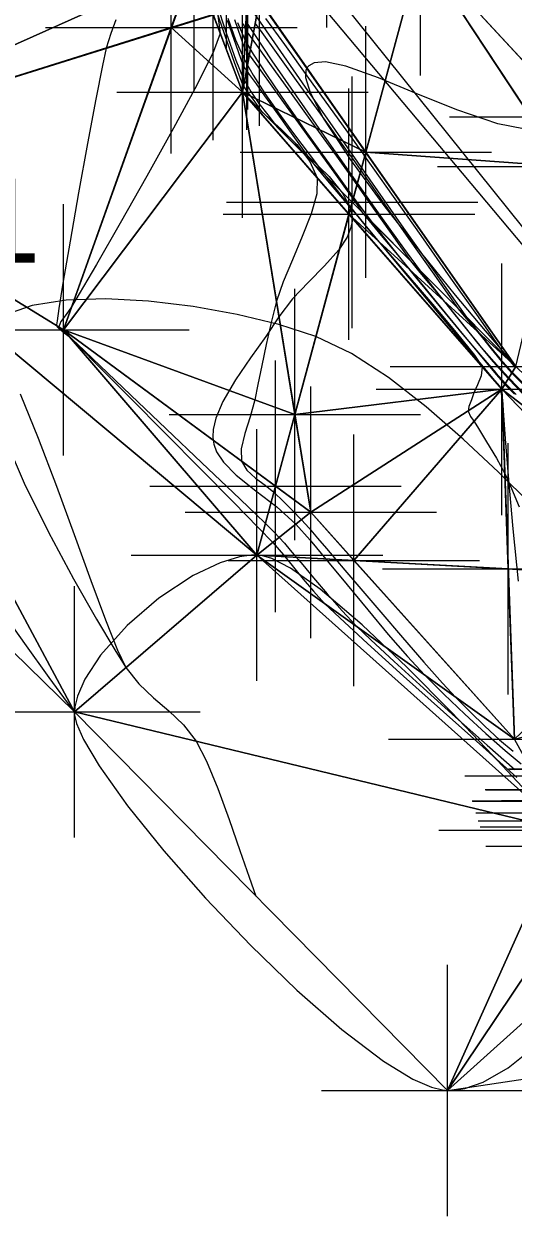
# Model space of a CAD drawing. Header units: metres. Extents: x 7511918 to 7512107, y 4692231 to 4692386.
# Drawn here: x 7511958.15 to 7511969.83, y 4692302.3 to 4692330.75 of the extents above; entities that cross this region are included whole.
import ezdxf

# ---------------------------------------------------------------- set-up
doc = ezdxf.new("R2010")
doc.units = ezdxf.units.M
for name, color, linetype, lineweight in [('E0', 5, 'Continuous', 0), ('E4', 36, 'Continuous', 0), ('germimi  modeli pikat', 1, 'Continuous', 0), ('germimi modeli izo hipse', 11, 'Continuous', 0), ('germimi modeli izo hipse krysore', 11, 'Continuous', 0), ('germimi modeli trek', 1, 'Continuous', 0), ('nr Parcela Fqinje', 251, 'Continuous', 0), ('parcela', 7, 'Continuous', 0), ('terreni  izohipset themelore', 211, 'Continuous', 0), ('terreni  pikat modelit', 133, 'Continuous', 0), ('terreni trek modelit', 132, 'Continuous', 0), ('Themel pllaka o3 ferizaj pikat', 30, 'Continuous', 0), ('vellimi  izo kryesore', 97, 'Continuous', 0), ('vellimi  pikat', 97, 'Continuous', 0), ('vellimi  trek', 97, 'Continuous', 0), ('vellimi izo themelore', 97, 'Continuous', 0)]:
    doc.layers.add(name, color=color, linetype=linetype, lineweight=lineweight)
doc.styles.get("Standard").update_dxf_attribs({"font": 'arial.ttf'})

msp = doc.modelspace()

# ---------------------------------------------------------------- linework, layer by layer
at = {"layer": 'E0'}
msp.add_polyline3d([(7511985.889, 4692348.979, 609.87), (7511990.108, 4692345.718, 609.956), (7511996.919, 4692341.999, 610.017), (7512000.244, 4692339.46, 610.039), (7512009.681, 4692333.572, 610.386), (7511999.649, 4692317.729, 610.097), (7511986.95, 4692324.418, 610.082), (7511983.234, 4692325.844, 609.9), (7511973.892, 4692318.708, 610.159), (7511969.891, 4692322.577, 609.961), (7511963.499, 4692331.704, 610.011), (7511962.987, 4692333.173, 610.029), (7511963.567, 4692334.532, 610.238), (7511974.871, 4692343.519, 610.106), (7511981.143, 4692348.96, 609.888), (7511983.391, 4692350.91, 609.88)], close=True, dxfattribs=at)
at = {"layer": 'E4'}
msp.add_polyline3d([(7511952.192, 4692327.691, 617.257), (7511963.715, 4692318.075, 616.677), (7511971.055, 4692311.509, 616.616), (7511972.176, 4692311.125, 616.665), (7511973.327, 4692311.699, 616.822), (7511973.709, 4692311.391, 616.802), (7511974.168, 4692310.615, 617.123), (7511968.258, 4692305.301, 616.866), (7511959.359, 4692314.333, 617.127), (7511948.645, 4692324.808, 617.106), (7511952.192, 4692327.691, 617.257)], dxfattribs=at)
at = {"layer": 'germimi  modeli pikat', "color": 1, "linetype": 'Continuous', "lineweight": 0}
for p, q in [((7511963.368, 4692328.269, 615.735), (7511963.368, 4692329.969, 615.735)), ((7511962.518, 4692329.119, 615.735), (7511964.218, 4692329.119, 615.735)), ((7511959.097, 4692322.598, 615.979), (7511959.097, 4692324.298, 615.979)), ((7511958.247, 4692323.448, 615.979), (7511959.947, 4692323.448, 615.979)), ((7511969.561, 4692321.179, 613.997), (7511969.561, 4692322.879, 613.997)), ((7511969.041, 4692322.577, 609.961), (7511970.741, 4692322.577, 609.961)), ((7511968.711, 4692322.029, 613.997), (7511970.411, 4692322.029, 613.997)), ((7511965, 4692318.244, 614.36), (7511965, 4692319.944, 614.36)), ((7511964.15, 4692319.094, 614.36), (7511965.85, 4692319.094, 614.36)), ((7511963.715, 4692317.225, 616.677), (7511963.715, 4692318.925, 616.677)), ((7511962.865, 4692318.075, 616.677), (7511964.565, 4692318.075, 616.677)), ((7511959.359, 4692313.483, 617.127), (7511959.359, 4692315.183, 617.127)), ((7511958.509, 4692314.333, 617.127), (7511960.209, 4692314.333, 617.127)), ((7511969.006, 4692313.679, 614.1), (7511970.706, 4692313.679, 614.1)), ((7511968.258, 4692304.451, 616.866), (7511968.258, 4692306.151, 616.866)), ((7511967.408, 4692305.301, 616.866), (7511969.108, 4692305.301, 616.866))]:
    msp.add_line(p, q, dxfattribs=at)
at = {"layer": 'germimi modeli izo hipse', "color": 11, "linetype": 'Continuous', "lineweight": 0}
for points, elevation in [([(7511962.75, 4692331.235), (7511962.979, 4692330.537), (7511963.207, 4692329.885), (7511963.385, 4692329.451), (7511963.565, 4692329.137), (7511963.762, 4692328.852), (7511963.974, 4692328.575), (7511964.198, 4692328.286), (7511964.5, 4692327.982), (7511964.954, 4692327.577), (7511965.436, 4692327.107), (7511965.759, 4692326.709), (7511965.922, 4692326.41), (7511965.978, 4692326.216), (7511965.987, 4692326.121), (7511965.987, 4692326.121), (7511965.985, 4692326.042), (7511965.958, 4692325.887), (7511965.867, 4692325.658), (7511965.667, 4692325.355), (7511965.33, 4692324.975), (7511964.945, 4692324.588), (7511964.564, 4692324.186), (7511964.24, 4692323.76), (7511963.923, 4692323.292), (7511963.56, 4692322.783), (7511963.202, 4692322.257), (7511962.9, 4692321.737), (7511962.732, 4692321.343), (7511962.667, 4692321.067), (7511962.659, 4692320.896), (7511962.667, 4692320.815), (7511962.685, 4692320.721), (7511962.752, 4692320.541), (7511962.913, 4692320.29), (7511963.218, 4692319.978), (7511963.69, 4692319.606), (7511964.191, 4692319.227), (7511964.645, 4692318.813), (7511964.983, 4692318.427), (7511965.399, 4692317.931), (7511965.866, 4692317.364), (7511966.358, 4692316.767), (7511966.847, 4692316.183), (7511967.308, 4692315.651), (7511967.711, 4692315.214), (7511968.172, 4692314.754), (7511968.671, 4692314.275), (7511969.172, 4692313.815), (7511969.633, 4692313.408), (7511970.017, 4692313.092)], 615), ([(7511970.398, 4692328.178), (7511969.462, 4692328.367), (7511968.48, 4692328.696), (7511967.511, 4692329.088), (7511966.611, 4692329.463), (7511965.839, 4692329.741), (7511965.351, 4692329.843), (7511965.08, 4692329.821), (7511964.952, 4692329.75), (7511964.905, 4692329.696), (7511964.878, 4692329.634), (7511964.873, 4692329.465), (7511964.981, 4692329.11), (7511965.308, 4692328.478), (7511965.943, 4692327.504), (7511966.74, 4692326.415), (7511967.605, 4692325.307), (7511968.443, 4692324.278), (7511969.159, 4692323.422), (7511969.659, 4692322.838), (7511969.847, 4692322.621)], 610)]:
    msp.add_lwpolyline(points, dxfattribs=dict(at, elevation=elevation))
at = {"layer": 'germimi modeli izo hipse krysore', "color": 11, "linetype": 'Continuous', "lineweight": 0}
for points, elevation in [([(7511962.771, 4692331.01), (7511962.838, 4692330.52), (7511962.677, 4692330.086), (7511962.279, 4692329.289), (7511961.723, 4692328.256), (7511961.087, 4692327.114), (7511960.448, 4692325.99), (7511959.884, 4692325.011), (7511959.473, 4692324.304), (7511959.293, 4692323.997), (7511959.164, 4692323.816), (7511959.036, 4692323.644), (7511958.984, 4692323.518), (7511959.081, 4692323.399), (7511959.236, 4692323.286), (7511959.451, 4692323.071), (7511959.967, 4692322.553), (7511960.69, 4692321.826), (7511961.524, 4692320.985), (7511962.376, 4692320.125), (7511963.151, 4692319.339), (7511963.754, 4692318.724), (7511964.09, 4692318.373), (7511964.35, 4692318.077), (7511964.588, 4692317.785), (7511964.821, 4692317.497), (7511965.062, 4692317.209), (7511965.328, 4692316.92), (7511965.691, 4692316.575), (7511966.355, 4692315.965), (7511967.215, 4692315.186), (7511968.166, 4692314.331), (7511969.101, 4692313.495), (7511969.916, 4692312.771)], 616), ([(7511963.667, 4692330.97), (7511964.131, 4692330.297), (7511964.793, 4692329.343), (7511965.577, 4692328.216), (7511966.41, 4692327.025), (7511967.215, 4692325.876), (7511967.918, 4692324.876), (7511968.444, 4692324.133), (7511968.717, 4692323.754), (7511968.984, 4692323.407), (7511969.245, 4692323.08), (7511969.513, 4692322.761), (7511969.806, 4692322.436), (7511970.081, 4692322.159)], 611), ([(7511963.019, 4692330.887), (7511963.203, 4692330.37), (7511963.408, 4692329.903), (7511963.623, 4692329.523), (7511963.903, 4692329.091), (7511964.231, 4692328.622), (7511964.589, 4692328.132), (7511964.96, 4692327.638), (7511965.328, 4692327.153), (7511965.716, 4692326.662), (7511966.292, 4692325.955), (7511966.981, 4692325.12), (7511967.709, 4692324.243), (7511968.404, 4692323.41), (7511968.992, 4692322.707), (7511969.335, 4692322.298), (7511969.494, 4692322.109), (7511969.544, 4692322.049), (7511969.55, 4692322.041), (7511969.55, 4692322.041), (7511969.548, 4692322.037), (7511969.533, 4692322.018), (7511969.523, 4692322.005), (7511969.543, 4692321.914), (7511969.57, 4692321.786), (7511969.588, 4692321.524), (7511969.637, 4692320.848), (7511969.715, 4692319.869), (7511969.819, 4692318.699), (7511969.949, 4692317.45)], 614), ([(7511963.247, 4692330.781), (7511963.431, 4692330.354), (7511963.625, 4692330.024), (7511963.959, 4692329.514), (7511964.395, 4692328.874), (7511964.899, 4692328.155), (7511965.434, 4692327.406), (7511965.966, 4692326.678), (7511966.458, 4692326.02), (7511966.954, 4692325.381), (7511967.498, 4692324.703), (7511968.052, 4692324.027), (7511968.581, 4692323.395), (7511969.047, 4692322.846), (7511969.413, 4692322.422), (7511969.643, 4692322.164), (7511969.902, 4692321.902)], 613), ([(7511963.453, 4692330.806), (7511963.652, 4692330.491), (7511964.073, 4692329.868), (7511964.649, 4692329.031), (7511965.316, 4692328.072), (7511966.009, 4692327.085), (7511966.662, 4692326.163), (7511967.21, 4692325.399), (7511967.588, 4692324.887), (7511967.948, 4692324.419), (7511968.307, 4692323.962), (7511968.664, 4692323.52), (7511969.02, 4692323.094), (7511969.374, 4692322.687), (7511969.724, 4692322.3), (7511970.141, 4692321.874)], 612), ([(7511958.063, 4692321.919), (7511958.493, 4692320.866), (7511958.929, 4692319.721), (7511959.355, 4692318.563), (7511959.752, 4692317.471), (7511960.102, 4692316.526), (7511960.387, 4692315.805), (7511960.588, 4692315.389), (7511960.896, 4692315.002), (7511961.248, 4692314.669), (7511961.612, 4692314.354), (7511961.962, 4692314.02), (7511962.266, 4692313.631), (7511962.511, 4692313.155), (7511962.78, 4692312.502), (7511963.053, 4692311.763), (7511963.308, 4692311.028), (7511963.527, 4692310.39), (7511963.689, 4692309.938)], 617)]:
    msp.add_lwpolyline(points, dxfattribs=dict(at, elevation=elevation))
at = {"layer": 'germimi modeli trek', "color": 1, "linetype": 'Continuous', "lineweight": 0}
for points in [[(7511974.871, 4692343.519, 610.106), (7511963.499, 4692331.704, 610.011), (7511969.891, 4692322.577, 609.961)], [(7511959.685, 4692336.574, 617.578), (7511948.645, 4692324.808, 617.106), (7511952.192, 4692327.691, 617.257)], [(7511959.685, 4692336.574, 617.578), (7511952.192, 4692327.691, 617.257), (7511962.213, 4692332.175, 616.313)], [(7511962.213, 4692332.175, 616.313), (7511952.192, 4692327.691, 617.257), (7511959.097, 4692323.448, 615.979)], [(7511963.368, 4692329.119, 615.735), (7511962.213, 4692332.175, 616.313), (7511959.097, 4692323.448, 615.979)], [(7511963.368, 4692329.119, 615.735), (7511963.499, 4692331.704, 610.011), (7511962.213, 4692332.175, 616.313)], [(7511963.368, 4692329.119, 615.735), (7511969.891, 4692322.577, 609.961), (7511963.499, 4692331.704, 610.011)], [(7511963.368, 4692329.119, 615.735), (7511959.097, 4692323.448, 615.979), (7511965, 4692319.094, 614.36)], [(7511969.561, 4692322.029, 613.997), (7511969.891, 4692322.577, 609.961), (7511963.368, 4692329.119, 615.735)], [(7511969.561, 4692322.029, 613.997), (7511963.368, 4692329.119, 615.735), (7511965, 4692319.094, 614.36)], [(7511952.192, 4692327.691, 617.257), (7511948.645, 4692324.808, 617.106), (7511959.359, 4692314.333, 617.127)], [(7511963.715, 4692318.075, 616.677), (7511959.097, 4692323.448, 615.979), (7511952.192, 4692327.691, 617.257)], [(7511952.192, 4692327.691, 617.257), (7511959.359, 4692314.333, 617.127), (7511963.715, 4692318.075, 616.677)], [(7511963.715, 4692318.075, 616.677), (7511965, 4692319.094, 614.36), (7511959.097, 4692323.448, 615.979)], [(7511969.561, 4692322.029, 613.997), (7511973.892, 4692318.708, 610.159), (7511969.891, 4692322.577, 609.961)], [(7511969.561, 4692322.029, 613.997), (7511965, 4692319.094, 614.36), (7511969.856, 4692313.679, 614.1)], [(7511973.892, 4692318.708, 610.159), (7511969.561, 4692322.029, 613.997), (7511976.034, 4692315.292, 613.355)], [(7511976.034, 4692315.292, 613.355), (7511969.561, 4692322.029, 613.997), (7511969.856, 4692313.679, 614.1)], [(7511963.715, 4692318.075, 616.677), (7511969.856, 4692313.679, 614.1), (7511965, 4692319.094, 614.36)], [(7511959.359, 4692314.333, 617.127), (7511971.055, 4692311.509, 616.616), (7511963.715, 4692318.075, 616.677)], [(7511971.055, 4692311.509, 616.616), (7511969.856, 4692313.679, 614.1), (7511963.715, 4692318.075, 616.677)], [(7511959.359, 4692314.333, 617.127), (7511968.258, 4692305.301, 616.866), (7511971.055, 4692311.509, 616.616)], [(7511968.258, 4692305.301, 616.866), (7511972.176, 4692311.125, 616.665), (7511971.055, 4692311.509, 616.616)], [(7511968.258, 4692305.301, 616.866), (7511974.168, 4692310.615, 617.123), (7511972.176, 4692311.125, 616.665)], [(7511997.223, 4692309.646, 617.36), (7511974.168, 4692310.615, 617.123), (7511968.258, 4692305.301, 616.866)]]:
    msp.add_3dface(points, dxfattribs=at)
at = {"layer": 'parcela', "elevation": 609.752}
msp.add_lwpolyline([(7512014.001, 4692331.061), (7512007.601, 4692322.736), (7511996.728, 4692308.593), (7511996.478, 4692308.808), (7511984.225, 4692318.67), (7511979.511, 4692314.209), (7511960.838, 4692336.459), (7511966.627, 4692340.808), (7511982.769, 4692353.148), (7511985.853, 4692355.253), (7512004.361, 4692337.945), (7512007.31, 4692335.187), (7512013.22, 4692331.467), (7512014.001, 4692331.061)], dxfattribs=at)
at = {"layer": 'terreni  izohipset themelore', "color": 211, "linetype": 'Continuous', "lineweight": 0, "elevation": 617}
for points in [[(7511970.261, 4692319.282), (7511969.477, 4692320.049), (7511968.631, 4692320.842), (7511967.748, 4692321.611), (7511966.852, 4692322.308), (7511965.969, 4692322.882), (7511965.122, 4692323.287), (7511964.233, 4692323.573), (7511963.241, 4692323.817), (7511962.191, 4692324.008), (7511961.13, 4692324.136), (7511960.105, 4692324.189), (7511959.163, 4692324.155), (7511958.35, 4692324.025), (7511957.824, 4692323.844)], [(7511957.665, 4692320.943), (7511958.163, 4692319.792), (7511958.742, 4692318.62), (7511959.338, 4692317.51), (7511959.888, 4692316.546), (7511960.326, 4692315.811), (7511960.588, 4692315.389), (7511960.896, 4692315.002), (7511961.248, 4692314.669), (7511961.612, 4692314.354), (7511961.962, 4692314.02), (7511962.266, 4692313.631), (7511962.511, 4692313.155), (7511962.78, 4692312.502), (7511963.053, 4692311.763), (7511963.308, 4692311.028), (7511963.527, 4692310.39), (7511963.689, 4692309.938)]]:
    msp.add_lwpolyline(points, dxfattribs=at)
at = {"layer": 'terreni  pikat modelit', "color": 133, "linetype": 'Continuous', "lineweight": 0}
for p, q in [((7511963.715, 4692317.225, 616.677), (7511963.715, 4692318.925, 616.677)), ((7511962.865, 4692318.075, 616.677), (7511964.565, 4692318.075, 616.677)), ((7511959.359, 4692313.483, 617.127), (7511959.359, 4692315.183, 617.127)), ((7511958.509, 4692314.333, 617.127), (7511960.209, 4692314.333, 617.127)), ((7511968.258, 4692304.451, 616.866), (7511968.258, 4692306.151, 616.866)), ((7511967.408, 4692305.301, 616.866), (7511969.108, 4692305.301, 616.866))]:
    msp.add_line(p, q, dxfattribs=at)
at = {"layer": 'terreni trek modelit', "color": 132, "linetype": 'Continuous', "lineweight": 0}
for points in [[(7511959.685, 4692336.574, 617.578), (7511951.545, 4692327.899, 617.23), (7511952.192, 4692327.691, 617.257)], [(7511967.613, 4692332.517, 617.572), (7511959.685, 4692336.574, 617.578), (7511952.192, 4692327.691, 617.257)], [(7511974.176, 4692335.037, 618.81), (7511967.613, 4692332.517, 617.572), (7511979.964, 4692319.184, 617.566)], [(7511967.613, 4692332.517, 617.572), (7511952.192, 4692327.691, 617.257), (7511963.715, 4692318.075, 616.677)], [(7511967.613, 4692332.517, 617.572), (7511963.715, 4692318.075, 616.677), (7511977.643, 4692317.311, 617.22)], [(7511967.613, 4692332.517, 617.572), (7511977.643, 4692317.311, 617.22), (7511979.964, 4692319.184, 617.566)], [(7511959.359, 4692314.333, 617.127), (7511952.192, 4692327.691, 617.257), (7511948.645, 4692324.808, 617.106)], [(7511959.359, 4692314.333, 617.127), (7511963.715, 4692318.075, 616.677), (7511952.192, 4692327.691, 617.257)], [(7511959.359, 4692314.333, 617.127), (7511971.055, 4692311.509, 616.616), (7511963.715, 4692318.075, 616.677)], [(7511977.643, 4692317.311, 617.22), (7511963.715, 4692318.075, 616.677), (7511971.055, 4692311.509, 616.616)], [(7511968.258, 4692305.301, 616.866), (7511971.055, 4692311.509, 616.616), (7511959.359, 4692314.333, 617.127)], [(7511968.258, 4692305.301, 616.866), (7511972.176, 4692311.125, 616.665), (7511971.055, 4692311.509, 616.616)], [(7511968.258, 4692305.301, 616.866), (7511974.168, 4692310.615, 617.123), (7511972.176, 4692311.125, 616.665)]]:
    msp.add_3dface(points, dxfattribs=at)
at = {"layer": 'Themel pllaka o3 ferizaj pikat', "elevation": 609.752, "flags": 128}
msp.add_lwpolyline([(7512009.128, 4692333.136), (7511999.067, 4692317.853), (7511996.7, 4692314.26), (7511986.973, 4692320.665, 0.158744), (7511982.972, 4692321.761, 0.158634), (7511979.093, 4692320.292), (7511976.341, 4692318.082), (7511974.776, 4692320.031), (7511963.942, 4692333.519), (7511984.035, 4692349.657)], format="xyb", close=True, dxfattribs=at)
at = {"layer": 'vellimi  izo kryesore', "color": 97, "linetype": 'Continuous', "lineweight": 0}
for points, elevation in [([(7511962.752, 4692331.044), (7511962.863, 4692330.724), (7511963.015, 4692330.288), (7511963.173, 4692329.836), (7511963.305, 4692329.468), (7511963.376, 4692329.285), (7511963.465, 4692329.152), (7511963.564, 4692329.024), (7511963.639, 4692328.918), (7511963.729, 4692328.79), (7511963.826, 4692328.66), (7511963.99, 4692328.507), (7511964.301, 4692328.229), (7511964.663, 4692327.868), (7511964.98, 4692327.468), (7511965.155, 4692327.073), (7511965.14, 4692326.694), (7511965.006, 4692326.214), (7511964.797, 4692325.676), (7511964.56, 4692325.121), (7511964.339, 4692324.593), (7511964.18, 4692324.133), (7511964.05, 4692323.621), (7511963.933, 4692323.097), (7511963.829, 4692322.594), (7511963.738, 4692322.143), (7511963.663, 4692321.778), (7511963.551, 4692321.376), (7511963.423, 4692320.973), (7511963.335, 4692320.607), (7511963.342, 4692320.317), (7511963.471, 4692320.099), (7511963.679, 4692319.913), (7511963.912, 4692319.743), (7511964.12, 4692319.575), (7511964.345, 4692319.355), (7511964.558, 4692319.143), (7511964.776, 4692318.916), (7511964.958, 4692318.714), (7511965.16, 4692318.479), (7511965.375, 4692318.227), (7511965.593, 4692317.972), (7511965.815, 4692317.714), (7511966.192, 4692317.271), (7511966.669, 4692316.712), (7511967.19, 4692316.106), (7511967.7, 4692315.519), (7511968.142, 4692315.02), (7511968.461, 4692314.677), (7511968.803, 4692314.332), (7511969.153, 4692313.988), (7511969.498, 4692313.668), (7511969.828, 4692313.393)], -2), ([(7511960.346, 4692330.847), (7511960.227, 4692330.519), (7511960.12, 4692330.172), (7511960.027, 4692329.754), (7511959.87, 4692328.949), (7511959.673, 4692327.892), (7511959.46, 4692326.718), (7511959.256, 4692325.562), (7511959.084, 4692324.559), (7511958.986, 4692323.956), (7511958.944, 4692323.666), (7511958.934, 4692323.567), (7511958.934, 4692323.548), (7511958.948, 4692323.519), (7511958.992, 4692323.47), (7511959.08, 4692323.408), (7511959.206, 4692323.321), (7511959.43, 4692323.109), (7511959.965, 4692322.6), (7511960.707, 4692321.892), (7511961.552, 4692321.085), (7511962.399, 4692320.276), (7511963.145, 4692319.564), (7511963.685, 4692319.048), (7511963.917, 4692318.825), (7511964.03, 4692318.715), (7511964.137, 4692318.609), (7511964.245, 4692318.496), (7511964.369, 4692318.357), (7511964.509, 4692318.193), (7511964.654, 4692318.023), (7511964.807, 4692317.841), (7511965.065, 4692317.53), (7511965.39, 4692317.146), (7511965.744, 4692316.743), (7511966.088, 4692316.376), (7511966.428, 4692316.051), (7511966.988, 4692315.534), (7511967.69, 4692314.896), (7511968.455, 4692314.207), (7511969.207, 4692313.538), (7511969.865, 4692312.958)], -1), ([(7511963.002, 4692330.839), (7511963.163, 4692330.386), (7511963.323, 4692329.934), (7511963.399, 4692329.724), (7511963.43, 4692329.679), (7511963.463, 4692329.635), (7511963.532, 4692329.539), (7511963.693, 4692329.314), (7511963.895, 4692329.034), (7511964.084, 4692328.771), (7511964.283, 4692328.49), (7511964.528, 4692328.142), (7511964.79, 4692327.776), (7511965.039, 4692327.444), (7511965.28, 4692327.143), (7511965.527, 4692326.85), (7511965.757, 4692326.582), (7511965.95, 4692326.356), (7511966.161, 4692326.101), (7511966.363, 4692325.858), (7511966.574, 4692325.603), (7511966.834, 4692325.299), (7511967.316, 4692324.742), (7511967.9, 4692324.061), (7511968.469, 4692323.385), (7511968.905, 4692322.844), (7511969.09, 4692322.569), (7511969.067, 4692322.354), (7511968.974, 4692322.134), (7511968.892, 4692321.948), (7511968.831, 4692321.782), (7511968.773, 4692321.623), (7511968.752, 4692321.508), (7511968.811, 4692321.383), (7511968.896, 4692321.261), (7511968.997, 4692321.098), (7511969.194, 4692320.778), (7511969.426, 4692320.385), (7511969.633, 4692320.004), (7511969.789, 4692319.665), (7511969.974, 4692319.227)], -3), ([(7511963.176, 4692330.849), (7511963.33, 4692330.413), (7511963.421, 4692330.164), (7511963.475, 4692330.086), (7511963.532, 4692330.01), (7511963.615, 4692329.893), (7511963.809, 4692329.624), (7511964.068, 4692329.263), (7511964.348, 4692328.874), (7511964.604, 4692328.519), (7511964.888, 4692328.124), (7511965.238, 4692327.636), (7511965.587, 4692327.151), (7511965.866, 4692326.763), (7511966.007, 4692326.567), (7511966.12, 4692326.404), (7511966.236, 4692326.243), (7511966.392, 4692326.051), (7511966.682, 4692325.702), (7511967.03, 4692325.284), (7511967.363, 4692324.883), (7511967.649, 4692324.535), (7511968.061, 4692324.032), (7511968.533, 4692323.457), (7511968.997, 4692322.894), (7511969.386, 4692322.43), (7511969.632, 4692322.147), (7511969.859, 4692321.917)], -4), ([(7511963.669, 4692330.759), (7511963.827, 4692330.539), (7511964.17, 4692330.063), (7511964.61, 4692329.45), (7511965.061, 4692328.824), (7511965.434, 4692328.305), (7511965.643, 4692328.014), (7511965.829, 4692327.756), (7511966.007, 4692327.509), (7511966.192, 4692327.251), (7511966.421, 4692326.925), (7511966.849, 4692326.317), (7511967.374, 4692325.57), (7511967.895, 4692324.831), (7511968.31, 4692324.244), (7511968.519, 4692323.953), (7511968.659, 4692323.778), (7511968.797, 4692323.614), (7511968.942, 4692323.443), (7511969.093, 4692323.254), (7511969.303, 4692322.991), (7511969.546, 4692322.696), (7511969.794, 4692322.415), (7511970.1, 4692322.111)], -6), ([(7511963.922, 4692330.877), (7511964.369, 4692330.256), (7511964.947, 4692329.452), (7511965.526, 4692328.647), (7511965.975, 4692328.023), (7511966.163, 4692327.762), (7511966.223, 4692327.677), (7511966.284, 4692327.593), (7511966.479, 4692327.317), (7511966.964, 4692326.63), (7511967.621, 4692325.697), (7511968.336, 4692324.684), (7511968.992, 4692323.755), (7511969.472, 4692323.075), (7511969.66, 4692322.808), (7511969.696, 4692322.765), (7511969.731, 4692322.723), (7511969.792, 4692322.647), (7511969.875, 4692322.55)], -7)]:
    msp.add_lwpolyline(points, dxfattribs=dict(at, elevation=elevation))
at = {"layer": 'vellimi  pikat', "color": 97, "linetype": 'Continuous', "lineweight": 0}
for p, q in [((7511965.381, 4692330.659, -7.547), (7511965.381, 4692336.659, -7.547)), ((7511962.987, 4692330.173, -7.503), (7511962.987, 4692336.173, -7.503)), ((7511967.613, 4692329.517, -7.549), (7511967.613, 4692335.517, -7.549)), ((7511962.213, 4692329.175, -1.183), (7511962.213, 4692335.175, -1.183)), ((7511963.499, 4692328.704, -7.489), (7511963.499, 4692334.704, -7.489)), ((7511963.772, 4692328.315, -7.485), (7511963.772, 4692334.315, -7.485)), ((7511963.475, 4692328.222, -6.409), (7511963.475, 4692334.222, -6.409)), ((7511962.669, 4692327.97, -1.386), (7511962.669, 4692333.97, -1.386)), ((7511961.671, 4692327.658, -1.196), (7511961.671, 4692333.658, -1.196)), ((7511963.368, 4692326.119, -1.623), (7511963.368, 4692332.119, -1.623)), ((7511958.671, 4692330.658, -1.196), (7511964.671, 4692330.658, -1.196)), ((7511966.31, 4692324.69, -7.284), (7511966.31, 4692330.69, -7.284)), ((7511965.987, 4692323.492, -3.782), (7511965.987, 4692329.492, -3.782)), ((7511965.91, 4692323.208, -2.16), (7511965.91, 4692329.208, -2.16)), ((7511960.368, 4692329.119, -1.623), (7511966.368, 4692329.119, -1.623)), ((7511968.307, 4692328.53, -7.568), (7511974.307, 4692328.53, -7.568)), ((7511963.31, 4692327.69, -7.284), (7511969.31, 4692327.69, -7.284)), ((7511968.025, 4692327.345, -7.458), (7511974.025, 4692327.345, -7.458)), ((7511959.097, 4692320.448, -1.024), (7511959.097, 4692326.448, -1.024)), ((7511962.987, 4692326.492, -3.782), (7511968.987, 4692326.492, -3.782)), ((7511962.91, 4692326.208, -2.16), (7511968.91, 4692326.208, -2.16)), ((7511969.561, 4692319.029, -3.125), (7511969.561, 4692325.029, -3.125)), ((7511964.62, 4692318.428, -2.205), (7511964.62, 4692324.428, -2.205)), ((7511956.097, 4692323.448, -1.024), (7511962.097, 4692323.448, -1.024)), ((7511964.158, 4692316.715, -2.188), (7511964.158, 4692322.715, -2.188)), ((7511966.891, 4692322.577, -7.202), (7511972.891, 4692322.577, -7.202)), ((7511965, 4692316.094, -2.422), (7511965, 4692322.094, -2.422)), ((7511966.561, 4692322.029, -3.125), (7511972.561, 4692322.029, -3.125)), ((7511961.62, 4692321.428, -2.205), (7511967.62, 4692321.428, -2.205)), ((7511963.715, 4692315.075), (7511963.715, 4692321.075)), ((7511966.028, 4692314.948, -2.462), (7511966.028, 4692320.948, -2.462)), ((7511969.712, 4692314.746, -2.861), (7511969.712, 4692320.746, -2.861)), ((7511961.158, 4692319.715, -2.188), (7511967.158, 4692319.715, -2.188)), ((7511962, 4692319.094, -2.422), (7511968, 4692319.094, -2.422)), ((7511960.715, 4692318.075), (7511966.715, 4692318.075)), ((7511963.028, 4692317.948, -2.462), (7511969.028, 4692317.948, -2.462)), ((7511966.712, 4692317.746, -2.861), (7511972.712, 4692317.746, -2.861)), ((7511959.359, 4692311.333), (7511959.359, 4692317.333)), ((7511956.359, 4692314.333), (7511962.359, 4692314.333)), ((7511966.856, 4692313.679, -2.588), (7511972.856, 4692313.679, -2.588)), ((7511969.72, 4692312.976, -2.608), (7511975.72, 4692312.976, -2.608)), ((7511968.674, 4692312.806, -2.228), (7511974.674, 4692312.806, -2.228)), ((7511969.528, 4692312.806, -2.418), (7511975.528, 4692312.806, -2.418)), ((7511969.561, 4692312.807, -2.449), (7511975.561, 4692312.807, -2.449)), ((7511969.749, 4692312.969, -2.636), (7511975.749, 4692312.969, -2.636)), ((7511969.159, 4692312.481, -1.545), (7511975.159, 4692312.481, -1.545)), ((7511969.173, 4692312.472, -1.544), (7511975.173, 4692312.472, -1.544)), ((7511968.852, 4692312.211, -1.431), (7511974.852, 4692312.211, -1.431)), ((7511968.855, 4692312.199, -1.427), (7511974.855, 4692312.199, -1.427)), ((7511969.549, 4692312.22, -0.974), (7511975.549, 4692312.22, -0.974)), ((7511968.936, 4692311.928, -1.04), (7511974.936, 4692311.928, -1.04)), ((7511968.995, 4692311.733, -0.802), (7511974.995, 4692311.733, -0.802)), ((7511969.037, 4692311.591, -0.644), (7511975.037, 4692311.591, -0.644)), ((7511968.055, 4692311.509), (7511974.055, 4692311.509)), ((7511969.176, 4692311.125), (7511975.176, 4692311.125)), ((7511968.258, 4692302.301), (7511968.258, 4692308.301)), ((7511965.258, 4692305.301), (7511971.258, 4692305.301))]:
    msp.add_line(p, q, dxfattribs=at)
at = {"layer": 'vellimi  trek', "color": 97, "linetype": 'Continuous', "lineweight": 0}
for points in [[(7511959.685, 4692336.574), (7511951.545, 4692327.899), (7511952.192, 4692327.691)], [(7511952.192, 4692327.691), (7511962.213, 4692332.175, -1.183), (7511959.685, 4692336.574)], [(7511972.721, 4692334.478, -8.492), (7511967.613, 4692332.517, -7.549), (7511971.307, 4692328.53, -7.568)], [(7511963.772, 4692331.315, -7.485), (7511966.31, 4692327.69, -7.284), (7511967.613, 4692332.517, -7.549)], [(7511971.025, 4692327.345, -7.458), (7511967.613, 4692332.517, -7.549), (7511966.31, 4692327.69, -7.284)], [(7511971.025, 4692327.345, -7.458), (7511971.307, 4692328.53, -7.568), (7511967.613, 4692332.517, -7.549)], [(7511952.192, 4692327.691), (7511961.671, 4692330.658, -1.196), (7511962.213, 4692332.175, -1.183)], [(7511962.213, 4692332.175, -1.183), (7511961.671, 4692330.658, -1.196), (7511962.669, 4692330.97, -1.386)], [(7511963.368, 4692329.119, -1.623), (7511963.475, 4692331.222, -6.409), (7511962.669, 4692330.97, -1.386)], [(7511963.368, 4692329.119, -1.623), (7511966.31, 4692327.69, -7.284), (7511963.772, 4692331.315, -7.485)], [(7511963.368, 4692329.119, -1.623), (7511963.772, 4692331.315, -7.485), (7511963.475, 4692331.222, -6.409)], [(7511963.368, 4692329.119, -1.623), (7511962.669, 4692330.97, -1.386), (7511961.671, 4692330.658, -1.196)], [(7511959.097, 4692323.448, -1.024), (7511961.671, 4692330.658, -1.196), (7511952.192, 4692327.691)], [(7511963.368, 4692329.119, -1.623), (7511961.671, 4692330.658, -1.196), (7511959.097, 4692323.448, -1.024)], [(7511964.62, 4692321.428, -2.205), (7511963.368, 4692329.119, -1.623), (7511959.097, 4692323.448, -1.024)], [(7511963.368, 4692329.119, -1.623), (7511965.987, 4692326.492, -3.782), (7511966.31, 4692327.69, -7.284)], [(7511963.368, 4692329.119, -1.623), (7511965.91, 4692326.208, -2.16), (7511965.987, 4692326.492, -3.782)], [(7511964.62, 4692321.428, -2.205), (7511965.91, 4692326.208, -2.16), (7511963.368, 4692329.119, -1.623)], [(7511952.192, 4692327.691), (7511948.645, 4692324.808), (7511959.359, 4692314.333)], [(7511952.192, 4692327.691), (7511959.359, 4692314.333), (7511963.715, 4692318.075)], [(7511963.715, 4692318.075), (7511959.097, 4692323.448, -1.024), (7511952.192, 4692327.691)], [(7511969.891, 4692322.577, -7.202), (7511966.31, 4692327.69, -7.284), (7511965.987, 4692326.492, -3.782)], [(7511969.891, 4692322.577, -7.202), (7511971.025, 4692327.345, -7.458), (7511966.31, 4692327.69, -7.284)], [(7511969.891, 4692322.577, -7.202), (7511965.987, 4692326.492, -3.782), (7511965.91, 4692326.208, -2.16)], [(7511969.561, 4692322.029, -3.125), (7511965.91, 4692326.208, -2.16), (7511964.62, 4692321.428, -2.205)], [(7511969.561, 4692322.029, -3.125), (7511969.891, 4692322.577, -7.202), (7511965.91, 4692326.208, -2.16)], [(7511959.097, 4692323.448, -1.024), (7511963.715, 4692318.075), (7511964.158, 4692319.715, -2.188)], [(7511959.097, 4692323.448, -1.024), (7511964.158, 4692319.715, -2.188), (7511964.62, 4692321.428, -2.205)], [(7511969.561, 4692322.029, -3.125), (7511973.892, 4692318.708, -6.975), (7511969.891, 4692322.577, -7.202)], [(7511969.561, 4692322.029, -3.125), (7511964.62, 4692321.428, -2.205), (7511965, 4692319.094, -2.422)], [(7511969.561, 4692322.029, -3.125), (7511965, 4692319.094, -2.422), (7511966.028, 4692317.948, -2.462)], [(7511969.561, 4692322.029, -3.125), (7511966.028, 4692317.948, -2.462), (7511969.712, 4692317.746, -2.861)], [(7511973.897, 4692317.516, -3.507), (7511969.561, 4692322.029, -3.125), (7511969.712, 4692317.746, -2.861)], [(7511973.897, 4692317.516, -3.507), (7511973.892, 4692318.708, -6.975), (7511969.561, 4692322.029, -3.125)], [(7511965, 4692319.094, -2.422), (7511964.62, 4692321.428, -2.205), (7511964.158, 4692319.715, -2.188)], [(7511965, 4692319.094, -2.422), (7511964.158, 4692319.715, -2.188), (7511963.715, 4692318.075)], [(7511965, 4692319.094, -2.422), (7511963.715, 4692318.075), (7511966.028, 4692317.948, -2.462)], [(7511959.359, 4692314.333), (7511971.055, 4692311.509), (7511963.715, 4692318.075)], [(7511971.055, 4692311.509), (7511969.856, 4692313.679, -2.588), (7511963.715, 4692318.075)], [(7511969.856, 4692313.679, -2.588), (7511966.028, 4692317.948, -2.462), (7511963.715, 4692318.075)], [(7511969.856, 4692313.679, -2.588), (7511969.712, 4692317.746, -2.861), (7511966.028, 4692317.948, -2.462)], [(7511969.856, 4692313.679, -2.588), (7511973.897, 4692317.516, -3.507), (7511969.712, 4692317.746, -2.861)], [(7511959.359, 4692314.333), (7511968.258, 4692305.301), (7511971.055, 4692311.509)], [(7511971.055, 4692311.509), (7511968.258, 4692305.301), (7511972.176, 4692311.125)], [(7511972.176, 4692311.125), (7511968.258, 4692305.301), (7511974.168, 4692310.615)]]:
    msp.add_3dface(points, dxfattribs=at)
at = {"layer": 'vellimi izo themelore', "color": 97, "linetype": 'Continuous', "lineweight": 0, "elevation": -5}
msp.add_lwpolyline([(7511963.383, 4692330.759), (7511963.443, 4692330.603), (7511963.518, 4692330.492), (7511963.601, 4692330.384), (7511963.743, 4692330.186), (7511964.056, 4692329.75), (7511964.45, 4692329.202), (7511964.836, 4692328.666), (7511965.123, 4692328.266), (7511965.374, 4692327.919), (7511965.612, 4692327.588), (7511965.85, 4692327.257), (7511966.099, 4692326.909), (7511966.339, 4692326.568), (7511966.623, 4692326.161), (7511966.914, 4692325.744), (7511967.177, 4692325.371), (7511967.377, 4692325.098), (7511967.57, 4692324.854), (7511967.76, 4692324.627), (7511967.952, 4692324.401), (7511968.153, 4692324.163), (7511968.364, 4692323.901), (7511968.65, 4692323.54), (7511968.988, 4692323.122), (7511969.35, 4692322.688), (7511969.713, 4692322.281), (7511970.078, 4692321.909)], dxfattribs=at)
at = {"layer": 'vellimi izo themelore', "color": 97, "linetype": 'Continuous', "lineweight": 0}
for points in [[(7511959.359, 4692314.333), (7511959.286, 4692314.431), (7511959.106, 4692314.676), (7511958.76, 4692315.153), (7511958.174, 4692315.967), (7511957.282, 4692317.21), (7511956.267, 4692318.624), (7511955.183, 4692320.126), (7511954.089, 4692321.63), (7511953.039, 4692323.054), (7511952.091, 4692324.311), (7511951.3, 4692325.32), (7511950.819, 4692325.89), (7511950.566, 4692326.151), (7511950.455, 4692326.236), (7511950.418, 4692326.249), (7511950.35, 4692326.252), (7511950.205, 4692326.221), (7511949.973, 4692326.104), (7511949.648, 4692325.848), (7511949.251, 4692325.452), (7511948.905, 4692325.071), (7511948.655, 4692324.818)], [(7511970.162, 4692312.42), (7511969.335, 4692313.301), (7511968.353, 4692314.328), (7511967.29, 4692315.399), (7511966.221, 4692316.412), (7511965.219, 4692317.264), (7511964.516, 4692317.761), (7511964.071, 4692317.991), (7511963.823, 4692318.065), (7511963.715, 4692318.075), (7511963.581, 4692318.071), (7511963.296, 4692318.029), (7511962.838, 4692317.89), (7511962.191, 4692317.583), (7511961.375, 4692317.047), (7511960.615, 4692316.395), (7511959.98, 4692315.686), (7511959.608, 4692315.117), (7511959.431, 4692314.71), (7511959.37, 4692314.455), (7511959.359, 4692314.333), (7511959.363, 4692314.251), (7511959.41, 4692314.052), (7511959.574, 4692313.675), (7511959.948, 4692313.043), (7511960.628, 4692312.092), (7511961.493, 4692311.02), (7511962.49, 4692309.888), (7511963.566, 4692308.758), (7511964.668, 4692307.691), (7511965.741, 4692306.751), (7511966.733, 4692305.998), (7511967.432, 4692305.572), (7511967.883, 4692305.376), (7511968.142, 4692305.312), (7511968.258, 4692305.301), (7511968.395, 4692305.303), (7511968.676, 4692305.346), (7511969.11, 4692305.497), (7511969.706, 4692305.838), (7511970.464, 4692306.442)]]:
    msp.add_lwpolyline(points, dxfattribs=at)

# ---------------------------------------------------------------- texts
at = {"layer": 'nr Parcela Fqinje'}
msp.add_text('714-1', height=2, dxfattribs=at).set_placement((7511951.406, 4692325.054, 617))

doc.saveas('drawing.dxf')
